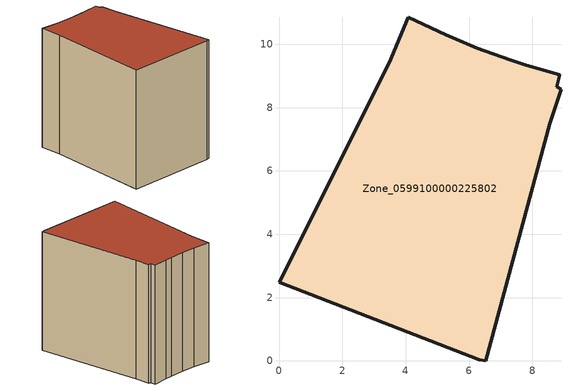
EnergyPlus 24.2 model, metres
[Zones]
Zone_0599100000225802
 floor ground (C_G): 7.29,9.51 7.8,9.34 8.87,9.03 8.76,8.65 8.9,8.58 8.54,7.49 6.53,0 6.33,0.03 0,2.48 3.48,9.41 4.08,10.86 5.26,10.29 6.27,9.88 z0
 wall outside (C_F): 3.48,9.41 0,2.48 6.33,0.03 6.53,0 8.54,7.49 8.9,8.58 8.76,8.65 8.87,9.03 7.8,9.34 7.29,9.51 6.27,9.88 5.26,10.29 4.08,10.86 3.48,9.41 z0:8.53
 roof outside (C_R): 8.76,8.65 8.87,9.03 7.8,9.34 7.29,9.51 6.27,9.88 5.26,10.29 4.08,10.86 3.48,9.41 0,2.48 6.33,0.03 6.53,0 8.54,7.49 8.9,8.58 z8.53
[BUILDING]
Pand.0599100000225802: North Axis=0; Terrain=City; Loads Convergence Tolerance Value=0.04; Temperature Convergence Tolerance Value=0.4; Solar Distribution=FullExterior; Maximum Number of Warmup Days=25; Minimum Number of Warmup Days=1
[Site:Location]
Rotterdam.The.Hague.AP_ZH_NLD Design_Conditions: Latitude=51.96; Longitude=4.45; Time Zone=1; Elevation=-4.5
[SITE:GROUNDTEMPERATURE:BUILDINGSURFACE]
18, 18, 18, 18, 18, 18, 18, 18, 18, 18, 18, 18
[MATERIAL] Thermal Absorptance=0.9; Solar Absorptance=0.7; Visible Absorptance=0.7
Name | Roughness | Thickness | Conductivity | Density | Specific Heat
G.TI.1992-2005 | MediumSmooth | 0.15 | 0.06 | 540 | 1210
F.TI.1992-2005 | Rough | 0.3 | 0.12 | 1920 | 840
R.TI.1992-2005 | MediumRough | 0.2 | 0.08 | 1500 | 1000
[CONSTRUCTION]
C_G: G.TI.1992-2005
C_F: F.TI.1992-2005
C_R: R.TI.1992-2005
[ZONE]
Zone_0599100000225802: Type=1; Multiplier=1; Ceiling Height=Autocalculate; Volume=Autocalculate; Floor Area=autocalculate; Part of Total Floor Area=Yes
[ZONEINFILTRATION:DESIGNFLOWRATE]
Infil_Zone_0599100000225802: Zone or ZoneList or Space or SpaceList=Zone_0599100000225802; Schedule=AlwaysOn; Design Flow Rate Calculation Method=Flow/Area; Flow Rate per Floor Area=0.0015; Constant Term Coefficient=1; Temperature Term Coefficient=0; Velocity Term Coefficient=0; Velocity Squared Term Coefficient=0
[HVACTEMPLATE:ZONE:IDEALLOADSAIRSYSTEM]
Zone_0599100000225802: Maximum Heating Supply Air Temperature=50; Minimum Cooling Supply Air Temperature=13; Maximum Heating Supply Air Humidity Ratio=0.0156; Minimum Cooling Supply Air Humidity Ratio=0.0077; Heating Limit=NoLimit; Cooling Limit=NoLimit; Dehumidification Control Type=ConstantSensibleHeatRatio; Cooling Sensible Heat Ratio=0.7; Dehumidification Setpoint=60; Humidification Control Type=None; Humidification Setpoint=30; Outdoor Air Method=None; Outdoor Air Flow Rate per Person=0.00944; Outdoor Air Flow Rate per Zone Floor Area=0; Outdoor Air Flow Rate per Zone=0; Demand Controlled Ventilation Type=None; Outdoor Air Economizer Type=NoEconomizer; Heat Recovery Type=None; Sensible Heat Recovery Effectiveness=0.7; Latent Heat Recovery Effectiveness=0.65
[ZONECONTROL:THERMOSTAT]
ThermostatControl_Zone_0599100000225802: Zone or ZoneList=Zone_0599100000225802; Control Type Schedule=DualSetpointControlType; Control 1=Thermostat_Zone_0599100000225802; Temperature Difference Between Cutout And Setpoint=0
[THERMOSTATSETPOINT:DUALSETPOINT]
Thermostat_Zone_0599100000225802: Heating Setpoint Temperature Schedule=HeatingSetpoint_Zone_0599100000225802; Cooling Setpoint Temperature Schedule=CoolingSetpoint_Zone_0599100000225802
[SCHEDULE:COMPACT]
HeatingSetpoint_Zone_0599100000225802: Through: 12/31, For: AllDays, Until: 24:00, 21
CoolingSetpoint_Zone_0599100000225802: Through: 12/31, For: AllDays, Until: 24:00, 24
DualSetpointControlType: Through: 12/31, For: AllDays, Until: 24:00, 4
AlwaysOn: Through: 12/31, For: AllDays, Until: 24:00, 1
